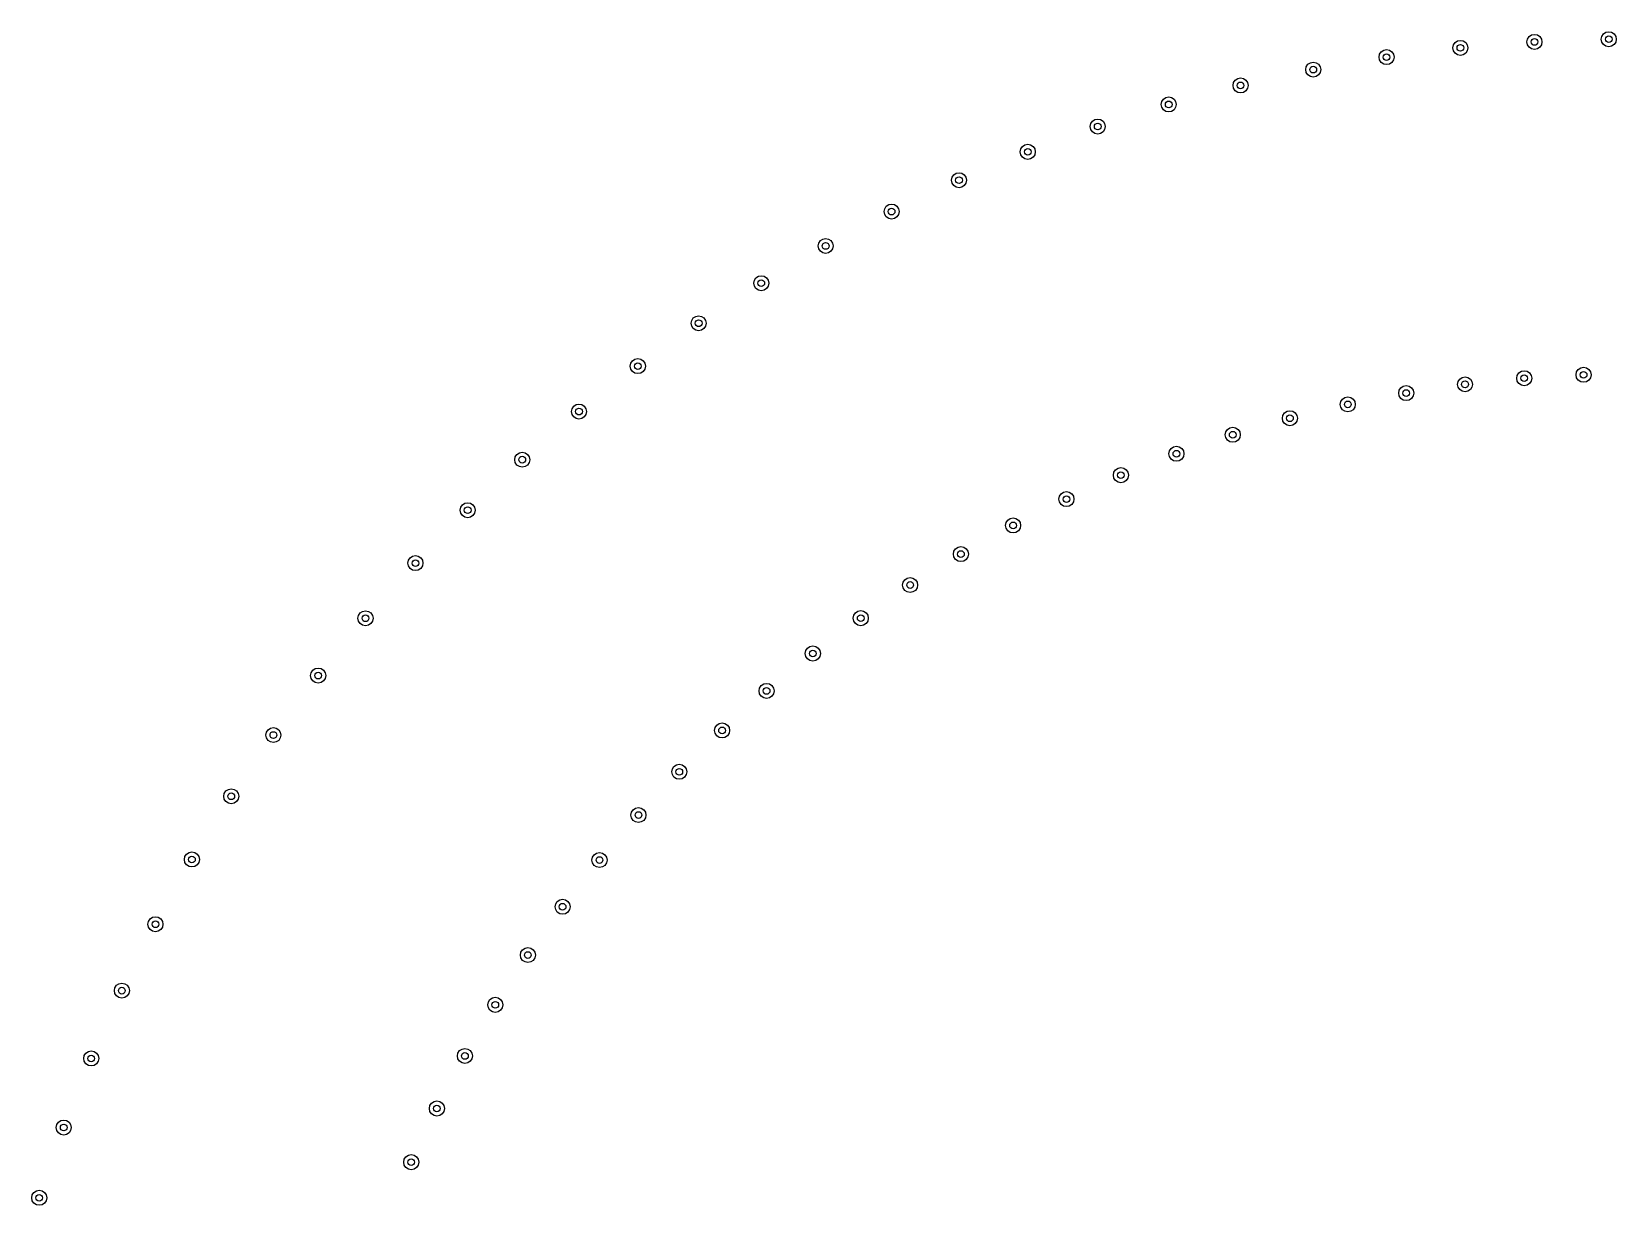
# Model space of a CAD drawing. Extents: x 97 to 313, y -173 to 213.
# Drawn here: x 115.36 to 162.7, y 177.52 to 212.57 of the extents above; entities that cross this region are included whole.
import ezdxf

# ---------------------------------------------------------------- set-up
doc = ezdxf.new("R2010")
doc.units = 0
doc.layers.add('BLACK', color=7, linetype='CONTINUOUS')

msp = doc.modelspace()

# ---------------------------------------------------------------- linework, layer by layer
at = {"layer": 'BLACK', "linetype": 'CONTINUOUS'}
for p, q in [((162.389, 212.548), (162.475, 212.566)), ((162.475, 212.566), (162.561, 212.548)), ((157.816, 212.083), (157.833, 212.169)), ((157.833, 212.169), (157.882, 212.242)), ((157.882, 212.242), (157.955, 212.291)), ((157.955, 212.291), (158.041, 212.308)), ((158.041, 212.308), (158.127, 212.291)), ((158.127, 212.291), (158.2, 212.242)), ((158.2, 212.242), (158.249, 212.169)), ((158.249, 212.169), (158.266, 212.083)), ((160.03, 212.261), (160.047, 212.347)), ((160.047, 212.175), (160.03, 212.261)), ((160.047, 212.347), (160.096, 212.42)), ((160.096, 212.102), (160.047, 212.175)), ((160.096, 212.42), (160.169, 212.469)), ((160.169, 212.053), (160.096, 212.102)), ((160.169, 212.469), (160.255, 212.486)), ((160.255, 212.486), (160.341, 212.469)), ((160.341, 212.469), (160.414, 212.42)), ((160.414, 212.102), (160.341, 212.053)), ((160.414, 212.42), (160.463, 212.347)), ((160.463, 212.175), (160.414, 212.102)), ((160.463, 212.347), (160.48, 212.261)), ((160.48, 212.261), (160.463, 212.175)), ((162.25, 212.341), (162.267, 212.427)), ((162.267, 212.254), (162.25, 212.341)), ((162.267, 212.427), (162.316, 212.5)), ((162.316, 212.181), (162.267, 212.254)), ((162.316, 212.5), (162.389, 212.548)), ((162.389, 212.133), (162.316, 212.181)), ((162.475, 212.116), (162.389, 212.133)), ((162.561, 212.133), (162.475, 212.116)), ((162.561, 212.548), (162.634, 212.5)), ((162.634, 212.181), (162.561, 212.133)), ((162.634, 212.5), (162.683, 212.427)), ((162.683, 212.254), (162.634, 212.181)), ((162.683, 212.427), (162.7, 212.341)), ((162.7, 212.341), (162.683, 212.254)), ((153.487, 211.592), (153.56, 211.641)), ((153.56, 211.641), (153.647, 211.658)), ((153.647, 211.658), (153.733, 211.641)), ((153.733, 211.641), (153.806, 211.592)), ((155.611, 211.807), (155.628, 211.893)), ((155.628, 211.721), (155.611, 211.807)), ((155.628, 211.893), (155.677, 211.966)), ((155.677, 211.648), (155.628, 211.721)), ((155.677, 211.966), (155.75, 212.015)), ((155.75, 211.599), (155.677, 211.648)), ((155.75, 212.015), (155.836, 212.032)), ((155.836, 212.032), (155.922, 212.015)), ((155.922, 212.015), (155.995, 211.966)), ((155.995, 211.648), (155.922, 211.599)), ((155.995, 211.966), (156.044, 211.893)), ((156.044, 211.721), (155.995, 211.648)), ((156.044, 211.893), (156.061, 211.807)), ((156.061, 211.807), (156.044, 211.721)), ((157.833, 211.997), (157.816, 212.083)), ((157.882, 211.924), (157.833, 211.997)), ((157.955, 211.875), (157.882, 211.924)), ((158.041, 211.858), (157.955, 211.875)), ((158.127, 211.875), (158.041, 211.858)), ((158.2, 211.924), (158.127, 211.875)), ((158.249, 211.997), (158.2, 211.924)), ((158.266, 212.083), (158.249, 211.997)), ((160.255, 212.036), (160.169, 212.053)), ((160.341, 212.053), (160.255, 212.036)), ((151.316, 211.121), (151.389, 211.17)), ((151.389, 211.17), (151.475, 211.187)), ((151.475, 211.187), (151.561, 211.17)), ((151.561, 211.17), (151.634, 211.121)), ((153.422, 211.433), (153.439, 211.519)), ((153.439, 211.347), (153.422, 211.433)), ((153.439, 211.519), (153.487, 211.592)), ((153.487, 211.274), (153.439, 211.347)), ((153.56, 211.225), (153.487, 211.274)), ((153.647, 211.208), (153.56, 211.225)), ((153.733, 211.225), (153.647, 211.208)), ((153.806, 211.274), (153.733, 211.225)), ((153.806, 211.592), (153.854, 211.519)), ((153.854, 211.347), (153.806, 211.274)), ((153.854, 211.519), (153.872, 211.433)), ((153.872, 211.433), (153.854, 211.347)), ((155.836, 211.582), (155.75, 211.599)), ((155.922, 211.599), (155.836, 211.582)), ((151.25, 210.962), (151.267, 211.048)), ((151.267, 210.876), (151.25, 210.962)), ((151.267, 211.048), (151.316, 211.121)), ((151.316, 210.803), (151.267, 210.876)), ((151.389, 210.754), (151.316, 210.803)), ((151.475, 210.737), (151.389, 210.754)), ((151.561, 210.754), (151.475, 210.737)), ((151.634, 210.803), (151.561, 210.754)), ((151.634, 211.121), (151.683, 211.048)), ((151.683, 210.876), (151.634, 210.803)), ((151.683, 211.048), (151.7, 210.962)), ((151.7, 210.962), (151.683, 210.876)), ((149.102, 210.395), (149.12, 210.481)), ((149.12, 210.309), (149.102, 210.395)), ((149.12, 210.481), (149.168, 210.554)), ((149.168, 210.236), (149.12, 210.309)), ((149.168, 210.554), (149.241, 210.603)), ((149.241, 210.187), (149.168, 210.236)), ((149.241, 210.603), (149.327, 210.62)), ((149.327, 210.62), (149.414, 210.603)), ((149.414, 210.603), (149.487, 210.554)), ((149.487, 210.236), (149.414, 210.187)), ((149.487, 210.554), (149.535, 210.481)), ((149.535, 210.309), (149.487, 210.236)), ((149.535, 210.481), (149.552, 210.395)), ((149.552, 210.395), (149.535, 210.309)), ((146.981, 209.734), (146.998, 209.82)), ((146.998, 209.647), (146.981, 209.734)), ((146.998, 209.82), (147.047, 209.893)), ((147.047, 209.893), (147.12, 209.941)), ((147.12, 209.941), (147.206, 209.959)), ((147.206, 209.959), (147.292, 209.941)), ((147.292, 209.941), (147.365, 209.893)), ((147.365, 209.893), (147.414, 209.82)), ((147.414, 209.82), (147.431, 209.734)), ((147.431, 209.734), (147.414, 209.647)), ((149.327, 210.17), (149.241, 210.187)), ((149.414, 210.187), (149.327, 210.17)), ((147.047, 209.574), (146.998, 209.647)), ((147.12, 209.526), (147.047, 209.574)), ((147.206, 209.509), (147.12, 209.526)), ((147.292, 209.526), (147.206, 209.509)), ((147.365, 209.574), (147.292, 209.526)), ((147.414, 209.647), (147.365, 209.574)), ((144.892, 208.978), (144.909, 209.065)), ((144.909, 208.892), (144.892, 208.978)), ((144.909, 209.065), (144.958, 209.138)), ((144.958, 208.819), (144.909, 208.892)), ((144.958, 209.138), (145.031, 209.186)), ((145.031, 208.771), (144.958, 208.819)), ((145.031, 209.186), (145.117, 209.203)), ((145.117, 209.203), (145.203, 209.186)), ((145.203, 209.186), (145.276, 209.138)), ((145.276, 208.819), (145.203, 208.771)), ((145.276, 209.138), (145.325, 209.065)), ((145.325, 208.892), (145.276, 208.819)), ((145.325, 209.065), (145.342, 208.978)), ((145.342, 208.978), (145.325, 208.892)), ((142.904, 208.29), (142.977, 208.339)), ((142.977, 208.339), (143.063, 208.356)), ((143.063, 208.356), (143.149, 208.339)), ((143.149, 208.339), (143.222, 208.29)), ((145.117, 208.753), (145.031, 208.771)), ((145.203, 208.771), (145.117, 208.753)), ((142.838, 208.131), (142.855, 208.217)), ((142.855, 208.045), (142.838, 208.131)), ((142.855, 208.217), (142.904, 208.29)), ((142.904, 207.972), (142.855, 208.045)), ((142.977, 207.923), (142.904, 207.972)), ((143.063, 207.906), (142.977, 207.923)), ((143.149, 207.923), (143.063, 207.906)), ((143.222, 207.972), (143.149, 207.923)), ((143.222, 208.29), (143.271, 208.217)), ((143.271, 208.045), (143.222, 207.972)), ((143.271, 208.217), (143.288, 208.131)), ((143.288, 208.131), (143.271, 208.045)), ((140.891, 207.353), (140.964, 207.401)), ((140.964, 207.401), (141.05, 207.419)), ((141.05, 207.419), (141.136, 207.401)), ((141.136, 207.401), (141.209, 207.353)), ((140.825, 207.194), (140.842, 207.28)), ((140.842, 207.108), (140.825, 207.194)), ((140.842, 207.28), (140.891, 207.353)), ((140.891, 207.035), (140.842, 207.108)), ((140.964, 206.986), (140.891, 207.035)), ((141.05, 206.969), (140.964, 206.986)), ((141.136, 206.986), (141.05, 206.969)), ((141.209, 207.035), (141.136, 206.986)), ((141.209, 207.353), (141.258, 207.28)), ((141.258, 207.108), (141.209, 207.035)), ((141.258, 207.28), (141.275, 207.194)), ((141.275, 207.194), (141.258, 207.108)), ((138.854, 206.167), (138.871, 206.253)), ((138.871, 206.081), (138.854, 206.167)), ((138.871, 206.253), (138.92, 206.326)), ((138.92, 206.008), (138.871, 206.081)), ((138.92, 206.326), (138.993, 206.375)), ((138.993, 205.959), (138.92, 206.008)), ((138.993, 206.375), (139.079, 206.392)), ((139.079, 205.942), (138.993, 205.959)), ((139.079, 206.392), (139.165, 206.375)), ((139.165, 205.959), (139.079, 205.942)), ((139.165, 206.375), (139.238, 206.326)), ((139.238, 206.008), (139.165, 205.959)), ((139.238, 206.326), (139.287, 206.253)), ((139.287, 206.081), (139.238, 206.008)), ((139.287, 206.253), (139.304, 206.167)), ((139.304, 206.167), (139.287, 206.081)), ((136.931, 205.055), (136.949, 205.141)), ((136.949, 204.969), (136.931, 205.055)), ((136.949, 205.141), (136.997, 205.214)), ((136.997, 205.214), (137.07, 205.263)), ((137.07, 205.263), (137.156, 205.28)), ((137.156, 205.28), (137.243, 205.263)), ((137.243, 205.263), (137.316, 205.214)), ((137.316, 205.214), (137.364, 205.141)), ((137.364, 205.141), (137.381, 205.055)), ((137.381, 205.055), (137.364, 204.969)), ((136.997, 204.896), (136.949, 204.969)), ((137.07, 204.847), (136.997, 204.896)), ((137.156, 204.83), (137.07, 204.847)), ((137.243, 204.847), (137.156, 204.83)), ((137.316, 204.896), (137.243, 204.847)), ((137.364, 204.969), (137.316, 204.896)), ((135.125, 204.017), (135.198, 204.065)), ((135.198, 204.065), (135.285, 204.083)), ((135.285, 204.083), (135.371, 204.065)), ((135.371, 204.065), (135.444, 204.017)), ((135.06, 203.858), (135.077, 203.944)), ((135.077, 203.771), (135.06, 203.858)), ((135.077, 203.944), (135.125, 204.017)), ((135.125, 203.698), (135.077, 203.771)), ((135.198, 203.65), (135.125, 203.698)), ((135.285, 203.633), (135.198, 203.65)), ((135.371, 203.65), (135.285, 203.633)), ((135.444, 203.698), (135.371, 203.65)), ((135.444, 204.017), (135.492, 203.944)), ((135.492, 203.771), (135.444, 203.698)), ((135.492, 203.944), (135.51, 203.858)), ((135.51, 203.858), (135.492, 203.771)), ((133.243, 202.579), (133.261, 202.665)), ((133.261, 202.665), (133.309, 202.738)), ((133.309, 202.738), (133.382, 202.787)), ((133.382, 202.787), (133.468, 202.804)), ((133.468, 202.804), (133.555, 202.787)), ((133.555, 202.787), (133.628, 202.738)), ((133.628, 202.738), (133.676, 202.665)), ((133.676, 202.665), (133.693, 202.579)), ((133.261, 202.493), (133.243, 202.579)), ((133.309, 202.42), (133.261, 202.493)), ((133.382, 202.371), (133.309, 202.42)), ((133.468, 202.354), (133.382, 202.371)), ((133.555, 202.371), (133.468, 202.354)), ((133.628, 202.42), (133.555, 202.371)), ((133.676, 202.493), (133.628, 202.42)), ((133.693, 202.579), (133.676, 202.493)), ((157.972, 202.121), (158.021, 202.194)), ((158.021, 202.194), (158.094, 202.243)), ((158.094, 202.243), (158.18, 202.26)), ((158.18, 202.26), (158.266, 202.243)), ((158.266, 202.243), (158.339, 202.194)), ((158.339, 202.194), (158.388, 202.121)), ((159.724, 202.217), (159.741, 202.303)), ((159.741, 202.13), (159.724, 202.217)), ((159.741, 202.303), (159.79, 202.376)), ((159.79, 202.376), (159.863, 202.424)), ((159.863, 202.424), (159.949, 202.442)), ((159.949, 202.442), (160.035, 202.424)), ((160.035, 202.424), (160.108, 202.376)), ((160.108, 202.376), (160.157, 202.303)), ((160.157, 202.303), (160.174, 202.217)), ((160.174, 202.217), (160.157, 202.13)), ((161.498, 202.32), (161.515, 202.406)), ((161.515, 202.233), (161.498, 202.32)), ((161.515, 202.406), (161.563, 202.479)), ((161.563, 202.16), (161.515, 202.233)), ((161.563, 202.479), (161.636, 202.527)), ((161.636, 202.112), (161.563, 202.16)), ((161.636, 202.527), (161.723, 202.545)), ((161.723, 202.545), (161.809, 202.527)), ((161.809, 202.527), (161.882, 202.479)), ((161.882, 202.16), (161.809, 202.112)), ((161.882, 202.479), (161.93, 202.406)), ((161.93, 202.233), (161.882, 202.16)), ((161.93, 202.406), (161.948, 202.32)), ((161.948, 202.32), (161.93, 202.233)), ((156.198, 201.775), (156.215, 201.861)), ((156.215, 201.689), (156.198, 201.775)), ((156.215, 201.861), (156.264, 201.934)), ((156.264, 201.616), (156.215, 201.689)), ((156.264, 201.934), (156.337, 201.983)), ((156.337, 201.983), (156.423, 202)), ((156.423, 202), (156.509, 201.983)), ((156.509, 201.983), (156.582, 201.934)), ((156.582, 201.934), (156.63, 201.861)), ((156.63, 201.689), (156.582, 201.616)), ((156.63, 201.861), (156.648, 201.775)), ((156.648, 201.775), (156.63, 201.689)), ((157.955, 202.035), (157.972, 202.121)), ((157.972, 201.949), (157.955, 202.035)), ((158.021, 201.876), (157.972, 201.949)), ((158.094, 201.827), (158.021, 201.876)), ((158.18, 201.81), (158.094, 201.827)), ((158.266, 201.827), (158.18, 201.81)), ((158.339, 201.876), (158.266, 201.827)), ((158.388, 201.949), (158.339, 201.876)), ((158.388, 202.121), (158.405, 202.035)), ((158.405, 202.035), (158.388, 201.949)), ((159.79, 202.057), (159.741, 202.13)), ((159.863, 202.009), (159.79, 202.057)), ((159.949, 201.992), (159.863, 202.009)), ((160.035, 202.009), (159.949, 201.992)), ((160.108, 202.057), (160.035, 202.009)), ((160.157, 202.13), (160.108, 202.057)), ((161.723, 202.095), (161.636, 202.112)), ((161.809, 202.112), (161.723, 202.095)), ((131.485, 201.22), (131.502, 201.306)), ((131.502, 201.134), (131.485, 201.22)), ((131.502, 201.306), (131.551, 201.379)), ((131.551, 201.379), (131.624, 201.428)), ((131.624, 201.428), (131.71, 201.445)), ((131.71, 201.445), (131.796, 201.428)), ((131.796, 201.428), (131.869, 201.379)), ((131.869, 201.379), (131.918, 201.306)), ((131.918, 201.306), (131.935, 201.22)), ((131.935, 201.22), (131.918, 201.134)), ((152.791, 201.181), (152.864, 201.229)), ((152.864, 201.229), (152.95, 201.247)), ((152.95, 201.247), (153.036, 201.229)), ((153.036, 201.229), (153.109, 201.181)), ((154.452, 201.437), (154.47, 201.523)), ((154.47, 201.351), (154.452, 201.437)), ((154.47, 201.523), (154.518, 201.596)), ((154.518, 201.278), (154.47, 201.351)), ((154.518, 201.596), (154.591, 201.644)), ((154.591, 201.229), (154.518, 201.278)), ((154.591, 201.644), (154.677, 201.662)), ((154.677, 201.212), (154.591, 201.229)), ((154.677, 201.662), (154.764, 201.644)), ((154.764, 201.229), (154.677, 201.212)), ((154.764, 201.644), (154.837, 201.596)), ((154.837, 201.278), (154.764, 201.229)), ((154.837, 201.596), (154.885, 201.523)), ((154.885, 201.351), (154.837, 201.278)), ((154.885, 201.523), (154.902, 201.437)), ((154.902, 201.437), (154.885, 201.351)), ((156.337, 201.567), (156.264, 201.616)), ((156.423, 201.55), (156.337, 201.567)), ((156.509, 201.567), (156.423, 201.55)), ((156.582, 201.616), (156.509, 201.567)), ((131.551, 201.061), (131.502, 201.134)), ((131.624, 201.012), (131.551, 201.061)), ((131.71, 200.995), (131.624, 201.012)), ((131.796, 201.012), (131.71, 200.995)), ((131.869, 201.061), (131.796, 201.012)), ((131.918, 201.134), (131.869, 201.061)), ((151.082, 200.689), (151.155, 200.738)), ((151.155, 200.738), (151.241, 200.755)), ((151.241, 200.755), (151.327, 200.738)), ((151.327, 200.738), (151.4, 200.689)), ((152.725, 201.022), (152.742, 201.108)), ((152.742, 200.935), (152.725, 201.022)), ((152.742, 201.108), (152.791, 201.181)), ((152.791, 200.862), (152.742, 200.935)), ((152.864, 200.814), (152.791, 200.862)), ((152.95, 200.797), (152.864, 200.814)), ((153.036, 200.814), (152.95, 200.797)), ((153.109, 200.862), (153.036, 200.814)), ((153.109, 201.181), (153.158, 201.108)), ((153.158, 200.935), (153.109, 200.862)), ((153.158, 201.108), (153.175, 201.022)), ((153.175, 201.022), (153.158, 200.935)), ((151.016, 200.53), (151.034, 200.616)), ((151.034, 200.444), (151.016, 200.53)), ((151.034, 200.616), (151.082, 200.689)), ((151.082, 200.371), (151.034, 200.444)), ((151.155, 200.322), (151.082, 200.371)), ((151.241, 200.305), (151.155, 200.322)), ((151.327, 200.322), (151.241, 200.305)), ((151.4, 200.371), (151.327, 200.322)), ((151.4, 200.689), (151.449, 200.616)), ((151.449, 200.444), (151.4, 200.371)), ((151.449, 200.616), (151.466, 200.53)), ((151.466, 200.53), (151.449, 200.444)), ((129.79, 199.785), (129.807, 199.871)), ((129.807, 199.699), (129.79, 199.785)), ((129.807, 199.871), (129.856, 199.944)), ((129.856, 199.944), (129.929, 199.993)), ((129.929, 199.993), (130.015, 200.01)), ((130.015, 200.01), (130.101, 199.993)), ((130.101, 199.993), (130.174, 199.944)), ((130.174, 199.944), (130.223, 199.871)), ((130.223, 199.871), (130.24, 199.785)), ((130.24, 199.785), (130.223, 199.699)), ((149.332, 199.963), (149.349, 200.049)), ((149.349, 199.877), (149.332, 199.963)), ((149.349, 200.049), (149.398, 200.122)), ((149.398, 199.804), (149.349, 199.877)), ((149.398, 200.122), (149.471, 200.171)), ((149.471, 199.755), (149.398, 199.804)), ((149.471, 200.171), (149.557, 200.188)), ((149.557, 200.188), (149.643, 200.171)), ((149.643, 200.171), (149.716, 200.122)), ((149.716, 199.804), (149.643, 199.755)), ((149.716, 200.122), (149.765, 200.049)), ((149.765, 199.877), (149.716, 199.804)), ((149.765, 200.049), (149.782, 199.963)), ((149.782, 199.963), (149.765, 199.877)), ((129.856, 199.626), (129.807, 199.699)), ((129.929, 199.577), (129.856, 199.626)), ((130.015, 199.56), (129.929, 199.577)), ((130.101, 199.577), (130.015, 199.56)), ((130.174, 199.626), (130.101, 199.577)), ((130.223, 199.699), (130.174, 199.626)), ((147.674, 199.322), (147.691, 199.408)), ((147.691, 199.236), (147.674, 199.322)), ((147.691, 199.408), (147.74, 199.481)), ((147.74, 199.481), (147.813, 199.53)), ((147.813, 199.53), (147.899, 199.547)), ((147.899, 199.547), (147.985, 199.53)), ((147.985, 199.53), (148.058, 199.481)), ((148.058, 199.481), (148.107, 199.408)), ((148.107, 199.408), (148.124, 199.322)), ((148.124, 199.322), (148.107, 199.236)), ((149.557, 199.738), (149.471, 199.755)), ((149.643, 199.755), (149.557, 199.738)), ((146.186, 198.816), (146.272, 198.833)), ((146.272, 198.833), (146.358, 198.816)), ((147.74, 199.163), (147.691, 199.236)), ((147.813, 199.114), (147.74, 199.163)), ((147.899, 199.097), (147.813, 199.114)), ((147.985, 199.114), (147.899, 199.097)), ((148.058, 199.163), (147.985, 199.114)), ((148.107, 199.236), (148.058, 199.163)), ((128.159, 198.276), (128.176, 198.362)), ((128.176, 198.362), (128.225, 198.435)), ((128.225, 198.435), (128.298, 198.484)), ((128.298, 198.484), (128.384, 198.501)), ((128.384, 198.501), (128.47, 198.484)), ((128.47, 198.484), (128.543, 198.435)), ((128.543, 198.435), (128.592, 198.362)), ((128.592, 198.362), (128.609, 198.276)), ((146.047, 198.608), (146.064, 198.694)), ((146.064, 198.522), (146.047, 198.608)), ((146.064, 198.694), (146.113, 198.767)), ((146.113, 198.449), (146.064, 198.522)), ((146.113, 198.767), (146.186, 198.816)), ((146.186, 198.4), (146.113, 198.449)), ((146.272, 198.383), (146.186, 198.4)), ((146.358, 198.4), (146.272, 198.383)), ((146.358, 198.816), (146.431, 198.767)), ((146.431, 198.449), (146.358, 198.4)), ((146.431, 198.767), (146.48, 198.694)), ((146.48, 198.522), (146.431, 198.449)), ((146.48, 198.694), (146.497, 198.608)), ((146.497, 198.608), (146.48, 198.522)), ((128.176, 198.19), (128.159, 198.276)), ((128.225, 198.117), (128.176, 198.19)), ((128.298, 198.068), (128.225, 198.117)), ((128.384, 198.051), (128.298, 198.068)), ((128.47, 198.068), (128.384, 198.051)), ((128.543, 198.117), (128.47, 198.068)), ((128.592, 198.19), (128.543, 198.117)), ((128.609, 198.276), (128.592, 198.19)), ((144.453, 197.822), (144.47, 197.908)), ((144.47, 197.908), (144.519, 197.981)), ((144.519, 197.981), (144.592, 198.03)), ((144.592, 198.03), (144.678, 198.047)), ((144.678, 198.047), (144.764, 198.03)), ((144.764, 198.03), (144.837, 197.981)), ((144.837, 197.981), (144.886, 197.908)), ((144.886, 197.908), (144.903, 197.822)), ((144.47, 197.736), (144.453, 197.822)), ((144.519, 197.663), (144.47, 197.736)), ((144.592, 197.614), (144.519, 197.663)), ((144.678, 197.597), (144.592, 197.614)), ((144.764, 197.614), (144.678, 197.597)), ((144.837, 197.663), (144.764, 197.614)), ((144.886, 197.736), (144.837, 197.663)), ((144.903, 197.822), (144.886, 197.736)), ((142.895, 196.967), (142.913, 197.053)), ((142.913, 196.88), (142.895, 196.967)), ((142.913, 197.053), (142.961, 197.126)), ((142.961, 197.126), (143.034, 197.174)), ((143.034, 197.174), (143.12, 197.192)), ((143.12, 197.192), (143.207, 197.174)), ((143.207, 197.174), (143.28, 197.126)), ((143.28, 197.126), (143.328, 197.053)), ((143.328, 197.053), (143.345, 196.967)), ((143.345, 196.967), (143.328, 196.88)), ((126.598, 196.696), (126.615, 196.782)), ((126.615, 196.61), (126.598, 196.696)), ((126.615, 196.782), (126.664, 196.855)), ((126.664, 196.537), (126.615, 196.61)), ((126.664, 196.855), (126.737, 196.904)), ((126.737, 196.488), (126.664, 196.537)), ((126.737, 196.904), (126.823, 196.921)), ((126.823, 196.471), (126.737, 196.488)), ((126.823, 196.921), (126.909, 196.904)), ((126.909, 196.488), (126.823, 196.471)), ((126.909, 196.904), (126.982, 196.855)), ((126.982, 196.537), (126.909, 196.488)), ((126.982, 196.855), (127.03, 196.782)), ((127.03, 196.61), (126.982, 196.537)), ((127.03, 196.782), (127.048, 196.696)), ((127.048, 196.696), (127.03, 196.61)), ((142.961, 196.807), (142.913, 196.88)), ((143.034, 196.759), (142.961, 196.807)), ((143.12, 196.742), (143.034, 196.759)), ((143.207, 196.759), (143.12, 196.742)), ((143.28, 196.807), (143.207, 196.759)), ((143.328, 196.88), (143.28, 196.807)), ((141.377, 196.042), (141.394, 196.128)), ((141.394, 195.956), (141.377, 196.042)), ((141.394, 196.128), (141.443, 196.201)), ((141.443, 196.201), (141.516, 196.25)), ((141.516, 196.25), (141.602, 196.267)), ((141.602, 196.267), (141.688, 196.25)), ((141.688, 196.25), (141.761, 196.201)), ((141.761, 196.201), (141.81, 196.128)), ((141.81, 196.128), (141.827, 196.042)), ((141.827, 196.042), (141.81, 195.956)), ((141.443, 195.883), (141.394, 195.956)), ((141.516, 195.834), (141.443, 195.883)), ((141.602, 195.817), (141.516, 195.834)), ((141.688, 195.834), (141.602, 195.817)), ((141.761, 195.883), (141.688, 195.834)), ((141.81, 195.956), (141.761, 195.883)), ((125.107, 195.048), (125.124, 195.134)), ((125.124, 194.962), (125.107, 195.048)), ((125.124, 195.134), (125.173, 195.207)), ((125.173, 195.207), (125.246, 195.256)), ((125.246, 195.256), (125.332, 195.273)), ((125.332, 195.273), (125.418, 195.256)), ((125.418, 195.256), (125.491, 195.207)), ((125.491, 195.207), (125.54, 195.134)), ((125.54, 195.134), (125.557, 195.048)), ((125.557, 195.048), (125.54, 194.962)), ((139.902, 195.052), (139.919, 195.138)), ((139.919, 194.966), (139.902, 195.052)), ((139.919, 195.138), (139.968, 195.211)), ((139.968, 195.211), (140.041, 195.26)), ((140.041, 195.26), (140.127, 195.277)), ((140.127, 195.277), (140.213, 195.26)), ((140.213, 195.26), (140.286, 195.211)), ((140.286, 195.211), (140.335, 195.138)), ((140.335, 195.138), (140.352, 195.052)), ((140.352, 195.052), (140.335, 194.966)), ((125.173, 194.889), (125.124, 194.962)), ((125.246, 194.84), (125.173, 194.889)), ((125.332, 194.823), (125.246, 194.84)), ((125.418, 194.84), (125.332, 194.823)), ((125.491, 194.889), (125.418, 194.84)), ((125.54, 194.962), (125.491, 194.889)), ((139.968, 194.893), (139.919, 194.966)), ((140.041, 194.844), (139.968, 194.893)), ((140.127, 194.827), (140.041, 194.844)), ((140.213, 194.844), (140.127, 194.827)), ((140.286, 194.893), (140.213, 194.844)), ((140.335, 194.966), (140.286, 194.893)), ((138.488, 194.083), (138.537, 194.156)), ((138.537, 194.156), (138.61, 194.204)), ((138.61, 194.204), (138.696, 194.221)), ((138.696, 194.221), (138.782, 194.204)), ((138.782, 194.204), (138.855, 194.156)), ((138.855, 194.156), (138.904, 194.083)), ((138.471, 193.996), (138.488, 194.083)), ((138.488, 193.91), (138.471, 193.996)), ((138.537, 193.837), (138.488, 193.91)), ((138.61, 193.789), (138.537, 193.837)), ((138.696, 193.771), (138.61, 193.789)), ((138.782, 193.789), (138.696, 193.771)), ((138.855, 193.837), (138.782, 193.789)), ((138.904, 193.91), (138.855, 193.837)), ((138.904, 194.083), (138.921, 193.996)), ((138.921, 193.996), (138.904, 193.91)), ((123.692, 193.336), (123.709, 193.422)), ((123.709, 193.25), (123.692, 193.336)), ((123.709, 193.422), (123.758, 193.495)), ((123.758, 193.177), (123.709, 193.25)), ((123.758, 193.495), (123.831, 193.544)), ((123.831, 193.128), (123.758, 193.177)), ((123.831, 193.544), (123.917, 193.561)), ((123.917, 193.561), (124.003, 193.544)), ((124.003, 193.544), (124.076, 193.495)), ((124.076, 193.177), (124.003, 193.128)), ((124.076, 193.495), (124.125, 193.422)), ((124.125, 193.25), (124.076, 193.177)), ((124.125, 193.422), (124.142, 193.336)), ((124.142, 193.336), (124.125, 193.25)), ((123.917, 193.111), (123.831, 193.128)), ((124.003, 193.128), (123.917, 193.111)), ((137.09, 192.879), (137.107, 192.965)), ((137.107, 192.793), (137.09, 192.879)), ((137.107, 192.965), (137.156, 193.038)), ((137.156, 192.72), (137.107, 192.793)), ((137.156, 193.038), (137.229, 193.087)), ((137.229, 192.671), (137.156, 192.72)), ((137.229, 193.087), (137.315, 193.104)), ((137.315, 193.104), (137.401, 193.087)), ((137.401, 193.087), (137.474, 193.038)), ((137.474, 192.72), (137.401, 192.671)), ((137.474, 193.038), (137.523, 192.965)), ((137.523, 192.793), (137.474, 192.72)), ((137.523, 192.965), (137.54, 192.879)), ((137.54, 192.879), (137.523, 192.793)), ((137.315, 192.654), (137.229, 192.671)), ((137.401, 192.671), (137.315, 192.654)), ((122.42, 191.721), (122.493, 191.77)), ((122.493, 191.77), (122.579, 191.787)), ((122.579, 191.787), (122.665, 191.77)), ((122.665, 191.77), (122.738, 191.721)), ((135.759, 191.701), (135.776, 191.787)), ((135.776, 191.787), (135.825, 191.86)), ((135.825, 191.86), (135.898, 191.909)), ((135.898, 191.909), (135.984, 191.926)), ((135.984, 191.926), (136.07, 191.909)), ((136.07, 191.909), (136.143, 191.86)), ((136.143, 191.86), (136.192, 191.787)), ((136.192, 191.787), (136.209, 191.701)), ((122.354, 191.562), (122.371, 191.648)), ((122.371, 191.476), (122.354, 191.562)), ((122.371, 191.648), (122.42, 191.721)), ((122.42, 191.403), (122.371, 191.476)), ((122.493, 191.354), (122.42, 191.403)), ((122.579, 191.337), (122.493, 191.354)), ((122.665, 191.354), (122.579, 191.337)), ((122.738, 191.403), (122.665, 191.354)), ((122.738, 191.721), (122.787, 191.648)), ((122.787, 191.476), (122.738, 191.403)), ((122.787, 191.648), (122.804, 191.562)), ((122.804, 191.562), (122.787, 191.476)), ((135.776, 191.615), (135.759, 191.701)), ((135.825, 191.542), (135.776, 191.615)), ((135.898, 191.493), (135.825, 191.542)), ((135.984, 191.476), (135.898, 191.493)), ((136.07, 191.493), (135.984, 191.476)), ((136.143, 191.542), (136.07, 191.493)), ((136.192, 191.615), (136.143, 191.542)), ((136.209, 191.701), (136.192, 191.615)), ((134.482, 190.465), (134.499, 190.551)), ((134.499, 190.379), (134.482, 190.465)), ((134.499, 190.551), (134.548, 190.624)), ((134.548, 190.306), (134.499, 190.379)), ((134.548, 190.624), (134.621, 190.673)), ((134.621, 190.673), (134.707, 190.69)), ((134.707, 190.69), (134.793, 190.673)), ((134.793, 190.673), (134.866, 190.624)), ((134.866, 190.624), (134.915, 190.551)), ((134.915, 190.379), (134.866, 190.306)), ((134.915, 190.551), (134.932, 190.465)), ((134.932, 190.465), (134.915, 190.379)), ((121.114, 189.818), (121.162, 189.891)), ((121.162, 189.891), (121.235, 189.939)), ((121.235, 189.939), (121.322, 189.957)), ((121.322, 189.957), (121.408, 189.939)), ((121.408, 189.939), (121.481, 189.891)), ((121.481, 189.891), (121.529, 189.818)), ((134.621, 190.257), (134.548, 190.306)), ((134.707, 190.24), (134.621, 190.257)), ((134.793, 190.257), (134.707, 190.24)), ((134.866, 190.306), (134.793, 190.257)), ((121.097, 189.732), (121.114, 189.818)), ((121.114, 189.645), (121.097, 189.732)), ((121.162, 189.572), (121.114, 189.645)), ((121.235, 189.524), (121.162, 189.572)), ((121.322, 189.507), (121.235, 189.524)), ((121.408, 189.524), (121.322, 189.507)), ((121.481, 189.572), (121.408, 189.524)), ((121.529, 189.645), (121.481, 189.572)), ((121.529, 189.818), (121.547, 189.732)), ((121.547, 189.732), (121.529, 189.645)), ((133.326, 189.333), (133.399, 189.381)), ((133.399, 189.381), (133.486, 189.398)), ((133.486, 189.398), (133.572, 189.381)), ((133.572, 189.381), (133.645, 189.333)), ((133.261, 189.173), (133.278, 189.26)), ((133.278, 189.087), (133.261, 189.173)), ((133.278, 189.26), (133.326, 189.333)), ((133.326, 189.014), (133.278, 189.087)), ((133.399, 188.966), (133.326, 189.014)), ((133.486, 188.948), (133.399, 188.966)), ((133.572, 188.966), (133.486, 188.948)), ((133.645, 189.014), (133.572, 188.966)), ((133.645, 189.333), (133.693, 189.26)), ((133.693, 189.087), (133.645, 189.014)), ((133.693, 189.26), (133.71, 189.173)), ((133.71, 189.173), (133.693, 189.087)), ((119.938, 187.932), (119.987, 188.005)), ((119.987, 188.005), (120.06, 188.054)), ((120.06, 188.054), (120.146, 188.071)), ((120.146, 188.071), (120.232, 188.054)), ((120.232, 188.054), (120.305, 188.005)), ((120.305, 188.005), (120.354, 187.932)), ((132.115, 187.915), (132.164, 187.988)), ((132.164, 187.988), (132.237, 188.037)), ((132.237, 188.037), (132.323, 188.054)), ((132.323, 188.054), (132.409, 188.037)), ((132.409, 188.037), (132.482, 187.988)), ((132.482, 187.988), (132.531, 187.915)), ((119.921, 187.846), (119.938, 187.932)), ((119.938, 187.76), (119.921, 187.846)), ((119.987, 187.687), (119.938, 187.76)), ((120.06, 187.638), (119.987, 187.687)), ((120.146, 187.621), (120.06, 187.638)), ((120.232, 187.638), (120.146, 187.621)), ((120.305, 187.687), (120.232, 187.638)), ((120.354, 187.76), (120.305, 187.687)), ((120.354, 187.932), (120.371, 187.846)), ((120.371, 187.846), (120.354, 187.76)), ((132.098, 187.829), (132.115, 187.915)), ((132.115, 187.743), (132.098, 187.829)), ((132.164, 187.67), (132.115, 187.743)), ((132.237, 187.622), (132.164, 187.67)), ((132.323, 187.604), (132.237, 187.622)), ((132.409, 187.622), (132.323, 187.604)), ((132.482, 187.67), (132.409, 187.622)), ((132.531, 187.743), (132.482, 187.67)), ((132.531, 187.915), (132.548, 187.829)), ((132.548, 187.829), (132.531, 187.743)), ((131.014, 186.521), (131.062, 186.594)), ((131.062, 186.594), (131.135, 186.642)), ((131.135, 186.642), (131.221, 186.659)), ((131.221, 186.659), (131.308, 186.642)), ((131.308, 186.642), (131.381, 186.594)), ((131.381, 186.594), (131.429, 186.521)), ((118.848, 185.997), (118.897, 186.07)), ((118.897, 186.07), (118.97, 186.119)), ((118.97, 186.119), (119.056, 186.136)), ((119.056, 186.136), (119.142, 186.119)), ((119.142, 186.119), (119.215, 186.07)), ((119.215, 186.07), (119.264, 185.997)), ((130.996, 186.434), (131.014, 186.521)), ((131.014, 186.348), (130.996, 186.434)), ((131.062, 186.275), (131.014, 186.348)), ((131.135, 186.227), (131.062, 186.275)), ((131.221, 186.209), (131.135, 186.227)), ((131.308, 186.227), (131.221, 186.209)), ((131.381, 186.275), (131.308, 186.227)), ((131.429, 186.348), (131.381, 186.275)), ((131.429, 186.521), (131.446, 186.434)), ((131.446, 186.434), (131.429, 186.348)), ((118.831, 185.911), (118.848, 185.997)), ((118.848, 185.825), (118.831, 185.911)), ((118.897, 185.752), (118.848, 185.825)), ((118.97, 185.703), (118.897, 185.752)), ((119.056, 185.686), (118.97, 185.703)), ((119.142, 185.703), (119.056, 185.686)), ((119.215, 185.752), (119.142, 185.703)), ((119.264, 185.825), (119.215, 185.752)), ((119.264, 185.997), (119.281, 185.911)), ((119.281, 185.911), (119.264, 185.825)), ((129.975, 185.079), (130.024, 185.152)), ((130.024, 185.152), (130.097, 185.2)), ((130.097, 185.2), (130.183, 185.217)), ((130.183, 185.217), (130.269, 185.2)), ((130.269, 185.2), (130.342, 185.152)), ((130.342, 185.152), (130.391, 185.079)), ((129.958, 184.992), (129.975, 185.079)), ((129.975, 184.906), (129.958, 184.992)), ((130.024, 184.833), (129.975, 184.906)), ((130.097, 184.785), (130.024, 184.833)), ((130.183, 184.767), (130.097, 184.785)), ((130.269, 184.785), (130.183, 184.767)), ((130.342, 184.833), (130.269, 184.785)), ((130.391, 184.906), (130.342, 184.833)), ((130.391, 185.079), (130.408, 184.992)), ((130.408, 184.992), (130.391, 184.906)), ((117.828, 183.928), (117.845, 184.014)), ((117.845, 183.842), (117.828, 183.928)), ((117.845, 184.014), (117.893, 184.087)), ((117.893, 183.769), (117.845, 183.842)), ((117.893, 184.087), (117.966, 184.136)), ((117.966, 183.72), (117.893, 183.769)), ((117.966, 184.136), (118.053, 184.153)), ((118.053, 183.703), (117.966, 183.72)), ((118.053, 184.153), (118.139, 184.136)), ((118.139, 183.72), (118.053, 183.703)), ((118.139, 184.136), (118.212, 184.087)), ((118.212, 183.769), (118.139, 183.72)), ((118.212, 184.087), (118.26, 184.014)), ((118.26, 183.842), (118.212, 183.769)), ((118.26, 184.014), (118.278, 183.928)), ((118.278, 183.928), (118.26, 183.842)), ((129.05, 183.664), (129.123, 183.713)), ((129.123, 183.713), (129.21, 183.73)), ((129.21, 183.73), (129.296, 183.713)), ((129.296, 183.713), (129.369, 183.664)), ((128.985, 183.505), (129.002, 183.591)), ((129.002, 183.419), (128.985, 183.505)), ((129.002, 183.591), (129.05, 183.664)), ((129.05, 183.346), (129.002, 183.419)), ((129.123, 183.297), (129.05, 183.346)), ((129.21, 183.28), (129.123, 183.297)), ((129.296, 183.297), (129.21, 183.28)), ((129.369, 183.346), (129.296, 183.297)), ((129.369, 183.664), (129.417, 183.591)), ((129.417, 183.419), (129.369, 183.346)), ((129.417, 183.591), (129.435, 183.505)), ((129.435, 183.505), (129.417, 183.419)), ((116.913, 181.904), (116.931, 181.99)), ((116.931, 181.818), (116.913, 181.904)), ((116.931, 181.99), (116.979, 182.063)), ((116.979, 181.745), (116.931, 181.818)), ((116.979, 182.063), (117.052, 182.112)), ((117.052, 182.112), (117.138, 182.129)), ((117.138, 182.129), (117.225, 182.112)), ((117.225, 182.112), (117.298, 182.063)), ((117.298, 182.063), (117.346, 181.99)), ((117.346, 181.818), (117.298, 181.745)), ((117.346, 181.99), (117.363, 181.904)), ((117.363, 181.904), (117.346, 181.818)), ((128.078, 181.977), (128.095, 182.063)), ((128.095, 181.891), (128.078, 181.977)), ((128.095, 182.063), (128.144, 182.136)), ((128.144, 181.818), (128.095, 181.891)), ((128.144, 182.136), (128.217, 182.185)), ((128.217, 181.769), (128.144, 181.818)), ((128.217, 182.185), (128.303, 182.202)), ((128.303, 182.202), (128.389, 182.185)), ((128.389, 182.185), (128.462, 182.136)), ((128.462, 181.818), (128.389, 181.769)), ((128.462, 182.136), (128.511, 182.063)), ((128.511, 181.891), (128.462, 181.818)), ((128.511, 182.063), (128.528, 181.977)), ((128.528, 181.977), (128.511, 181.891)), ((117.052, 181.696), (116.979, 181.745)), ((117.138, 181.679), (117.052, 181.696)), ((117.225, 181.696), (117.138, 181.679)), ((117.298, 181.745), (117.225, 181.696)), ((128.303, 181.752), (128.217, 181.769)), ((128.389, 181.769), (128.303, 181.752)), ((127.24, 180.409), (127.258, 180.495)), ((127.258, 180.323), (127.24, 180.409)), ((127.258, 180.495), (127.306, 180.568)), ((127.306, 180.568), (127.379, 180.617)), ((127.379, 180.617), (127.465, 180.634)), ((127.465, 180.634), (127.552, 180.617)), ((127.552, 180.617), (127.625, 180.568)), ((127.625, 180.568), (127.673, 180.495)), ((127.673, 180.495), (127.69, 180.409)), ((127.69, 180.409), (127.673, 180.323)), ((116.09, 179.84), (116.107, 179.926)), ((116.107, 179.926), (116.156, 179.999)), ((116.156, 179.999), (116.229, 180.048)), ((116.229, 180.048), (116.315, 180.065)), ((116.315, 180.065), (116.401, 180.048)), ((116.401, 180.048), (116.474, 179.999)), ((116.474, 179.999), (116.523, 179.926)), ((116.523, 179.926), (116.54, 179.84)), ((127.306, 180.25), (127.258, 180.323)), ((127.379, 180.201), (127.306, 180.25)), ((127.465, 180.184), (127.379, 180.201)), ((127.552, 180.201), (127.465, 180.184)), ((127.625, 180.25), (127.552, 180.201)), ((127.673, 180.323), (127.625, 180.25)), ((116.107, 179.754), (116.09, 179.84)), ((116.156, 179.681), (116.107, 179.754)), ((116.229, 179.632), (116.156, 179.681)), ((116.315, 179.615), (116.229, 179.632)), ((116.401, 179.632), (116.315, 179.615)), ((116.474, 179.681), (116.401, 179.632)), ((116.523, 179.754), (116.474, 179.681)), ((116.54, 179.84), (116.523, 179.754)), ((126.491, 178.892), (126.539, 178.965)), ((126.539, 178.965), (126.612, 179.014)), ((126.612, 179.014), (126.698, 179.031)), ((126.698, 179.031), (126.785, 179.014)), ((126.785, 179.014), (126.858, 178.965)), ((126.858, 178.965), (126.906, 178.892)), ((126.473, 178.806), (126.491, 178.892)), ((126.491, 178.72), (126.473, 178.806)), ((126.539, 178.647), (126.491, 178.72)), ((126.612, 178.598), (126.539, 178.647)), ((126.698, 178.581), (126.612, 178.598)), ((126.785, 178.598), (126.698, 178.581)), ((126.858, 178.647), (126.785, 178.598)), ((126.906, 178.72), (126.858, 178.647)), ((126.906, 178.892), (126.923, 178.806)), ((126.923, 178.806), (126.906, 178.72)), ((115.359, 177.743), (115.376, 177.829)), ((115.376, 177.656), (115.359, 177.743)), ((115.376, 177.829), (115.425, 177.902)), ((115.425, 177.583), (115.376, 177.656)), ((115.425, 177.902), (115.498, 177.95)), ((115.498, 177.535), (115.425, 177.583)), ((115.498, 177.95), (115.584, 177.968)), ((115.584, 177.518), (115.498, 177.535)), ((115.584, 177.968), (115.67, 177.95)), ((115.67, 177.535), (115.584, 177.518)), ((115.67, 177.95), (115.743, 177.902)), ((115.743, 177.583), (115.67, 177.535)), ((115.743, 177.902), (115.792, 177.829)), ((115.792, 177.656), (115.743, 177.583)), ((115.792, 177.829), (115.809, 177.743)), ((115.809, 177.743), (115.792, 177.656))]:
    msp.add_line(p, q, dxfattribs=at)
at = {"layer": 'BLACK'}
for centre in [(158.041, 212.083), (160.255, 212.261), (162.475, 212.341), (155.836, 211.807), (153.647, 211.433), (151.475, 210.962), (149.327, 210.395), (147.206, 209.734), (145.117, 208.978), (143.063, 208.131), (141.05, 207.194), (139.079, 206.167), (137.156, 205.055), (135.285, 203.858), (133.468, 202.579), (159.949, 202.217), (161.723, 202.32), (156.423, 201.775), (158.18, 202.035), (131.71, 201.22), (154.677, 201.437), (152.95, 201.022), (151.241, 200.53), (130.015, 199.785), (149.557, 199.963), (147.899, 199.322), (128.384, 198.276), (146.272, 198.608), (144.678, 197.822), (143.12, 196.967), (126.823, 196.696), (141.602, 196.042), (125.332, 195.048), (140.127, 195.052), (138.696, 193.996), (123.917, 193.336), (137.315, 192.879), (135.984, 191.701), (122.579, 191.562), (134.707, 190.465), (121.322, 189.732), (133.486, 189.173), (120.146, 187.846), (132.323, 187.829), (131.221, 186.434), (119.056, 185.911), (130.183, 184.992), (118.053, 183.928), (129.21, 183.505), (117.138, 181.904), (128.303, 181.977), (127.465, 180.409), (116.315, 179.84), (126.698, 178.806), (115.584, 177.743)]:
    msp.add_circle(centre, 0.1, dxfattribs=at)

doc.saveas('drawing.dxf')
